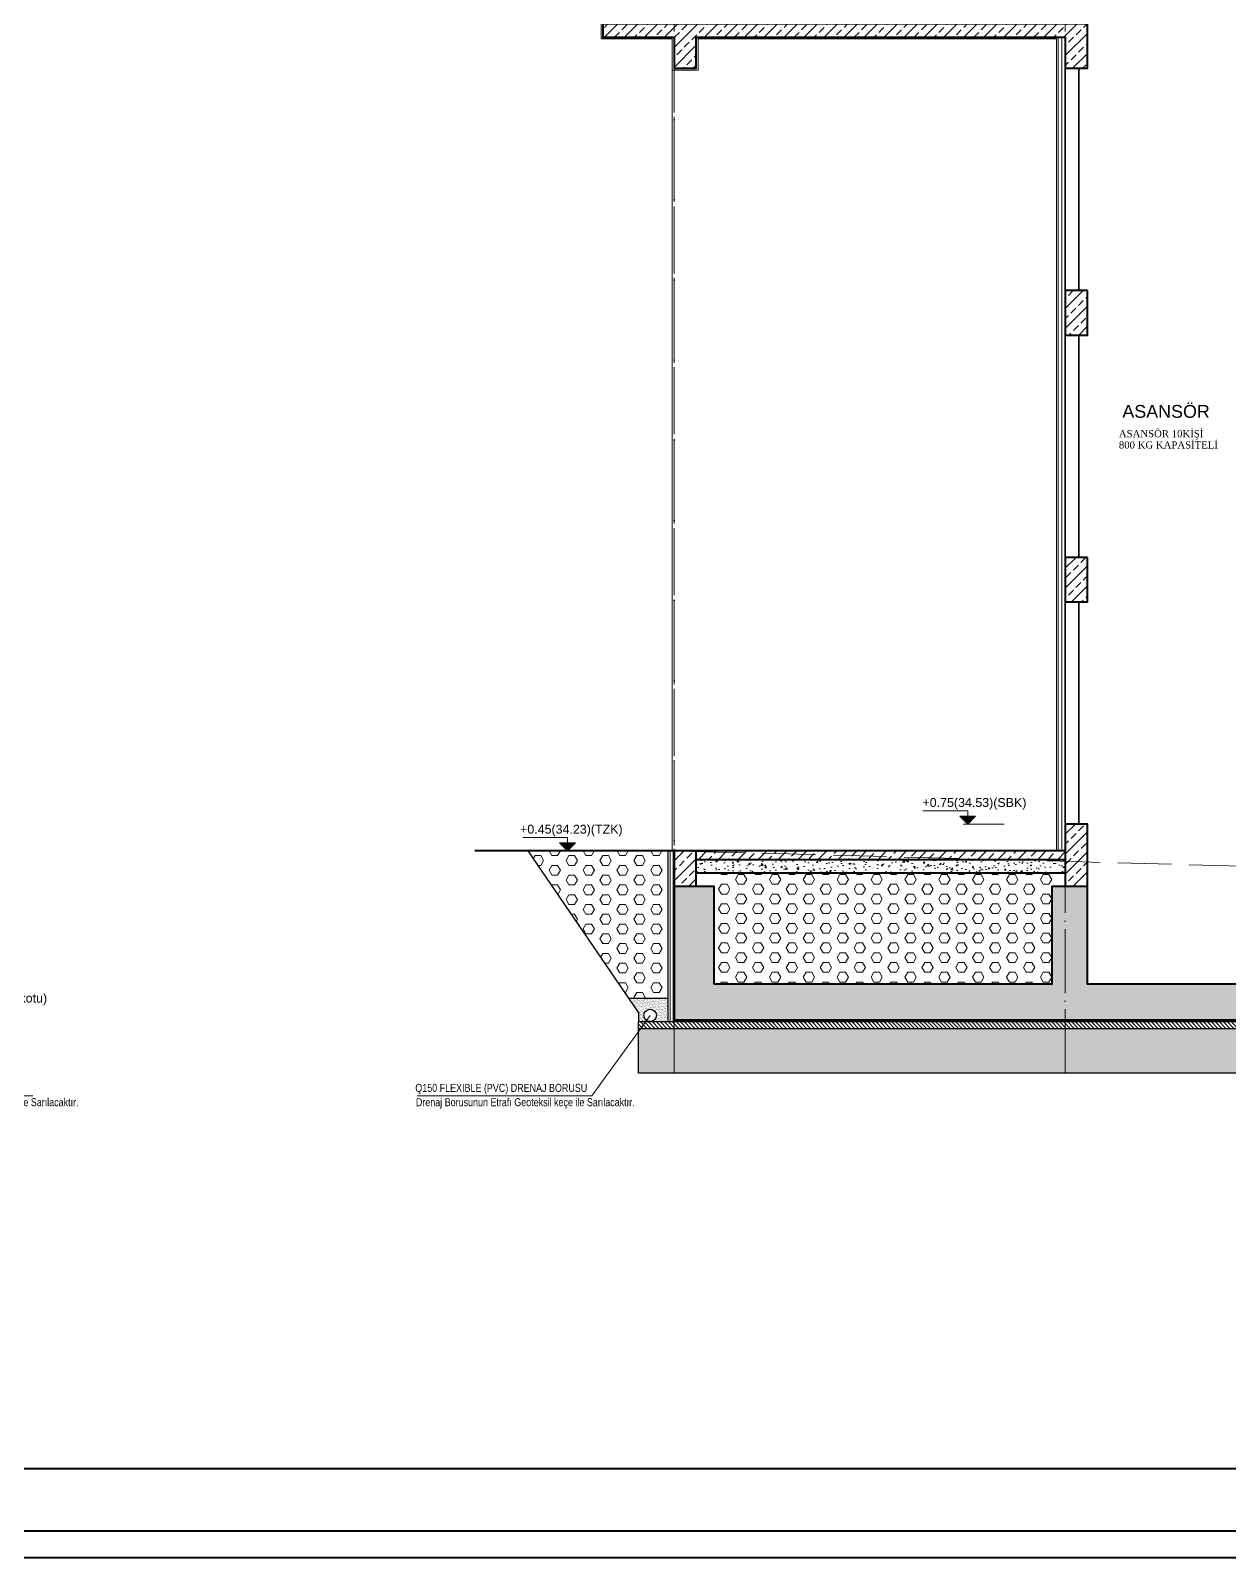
# Model space of a CAD drawing. Header units: millimetres. Extents: x 11587 to 81192, y -36083 to -25300.
# Drawn here: x 54468 to 55816, y -28300 to -26583 of the extents above; entities that cross this region are included whole.
import ezdxf

# ---------------------------------------------------------------- set-up
doc = ezdxf.new("R2010")
doc.units = ezdxf.units.MM
for name, pattern in [('AKS', [30, 24, -3, 0, -3]), ('IZDUSUM1', [20, 7.5, -5, 7.5, 0]), ('STRICHPUNKTX2', [2, 1, -0.5, 0, -0.5])]:
    doc.linetypes.add(name, pattern=pattern)
for name, color, linetype, lineweight in [('A-detay-yalıtım', 193, 'Continuous', 5), ('rtm-aks yeni', 7, 'AKS', 20), ('rtm-antet-02', 140, 'Continuous', 40), ('rtm-beton', 102, 'Continuous', 25), ('rtm-duv tugla', 22, 'Continuous', 35), ('rtm-izdusum-üst ince', 8, 'IZDUSUM1', 5), ('rtm-izdusum-üst kalın', 211, 'IZDUSUM1', 15), ('rtm-kesit katmanı-04', 33, 'Continuous', 25), ('rtm-kesit katmanı-05', 153, 'Continuous', 20), ('rtm-mhl-yazı-m2', 7, 'Continuous', 20), ('rtm-mhl-yazı-malzeme', 253, 'Continuous', 13), ('rtm-olcu-iç 01', 7, 'Continuous', 20), ('rtm-sembol kot yazı', 7, 'Continuous', 20), ('rtm-sembol malzeme cizgisi', 242, 'Continuous', 20), ('rtm-symbol lvl', 242, 'Continuous', 20), ('rtm-sıva', 252, 'Continuous', 15), ('rtm-tarama-betonarme', 51, 'Continuous', 15), ('rtm-tarama-cakil', 8, 'Continuous', 5), ('rtm-tas_betonarme', 50, 'Continuous', 40), ('rtm-ylt-sürme', 4, 'Continuous', 5)]:
    doc.layers.add(name, color=color, linetype=linetype, lineweight=lineweight)
doc.layers.add('Tarama', color=7, linetype='Continuous')
doc.styles.add('ARIAL', font='times.ttf')
doc.styles.add('KT-isocpeur', font='arial.ttf', dxfattribs={"height": 10})
doc.styles.get("Standard").update_dxf_attribs({"font": 'arial.ttf'})
doc.linetypes.add('BATTING', pattern='A,0.00254,-2.54,[134,ltypeshp.shx,S=2.54,R=0,X=-2.54,Y=0],-5.08,[134,ltypeshp.shx,S=2.54,R=180,X=2.54,Y=0],-2.54', length=10.16254)
pattern_1 = [(45, (0, -2946.852), (-11.22532, 11.22532), []), (45, (11.225, -2946.852), (-11.22532, 11.22532), [7.9375, -3.96875])]

msp = doc.modelspace()

# ---------------------------------------------------------------- hatches: boundary and pattern name
at = {"layer": 'rtm-olcu-iç 01'}
h = msp.add_hatch(dxfattribs=at)
h.set_pattern_fill('AR-CONC', color=256, scale=0.2, style=0)
h.set_pattern_definition([(50, (-421921.837, -4533345.17), (36.4369338, -3.1878171), [3.81, -41.91]), (355, (-421921.837, -4533345.17), (-7.0486843, 38.21136905), [3.048, -33.52811683]), (100.4514447, (-421918.8, -4533345.435), (29.38824942, 35.02355038), [3.23800176, -35.61804892]), (46.1842, (-421921.837, -4533335.01), (54.2158082, -8.4084656), [5.715, -62.865]), (96.6355576, (-421917.32, -4533335.71), (47.4808268, 49.4852249), [4.8570046, -53.4271216]), (351.1841512, (-421921.84, -4533335.01), (47.4808268, 49.4852249), [4.5719934, -50.2919464]), (21, (-421916.757, -4533337.55), (30.32287825, -20.45303964), [3.81, -41.91]), (326, (-421916.757, -4533337.55), (12.36040567, 36.83759322), [3.048, -33.528]), (71.451445, (-421914.23, -4533339.254), (42.68328386, 16.38455378), [3.23800176, -35.61798752]), (37.5, (-421921.837, -4533345.17), (0.61772065, 16.911007775), [0, -33.1216, 0, -34.036, 0, -33.655]), (7.5, (-421921.837, -4533345.17), (13.3639325, 20.036114964), [0, -19.4056, 0, -32.3596, 0, -12.827]), (327.5, (-421933.166, -4533345.17), (27.118119033, -1.1457488), [0, -12.7, 0, -39.624, 0, -52.578]), (317.5, (-421938.246, -4533345.17), (29.62583628, 5.08529821), [0, -16.51, 0, -26.3144, 0, -37.338])])
h.paths.add_polyline_path([(55151.79, -27755.03), (55151.79, -27705.03), (56721.79, -27705.03), (56721.8, -27755.03)])
at = {"layer": 'rtm-symbol lvl'}
for points in [[(55530.91, -27466.12), (55522, -27475.03), (55513.09, -27466.12)], [(55530.91, -27466.12), (55522, -27475.03), (55513.09, -27466.12)], [(55080.93, -27496.12), (55072.02, -27505.03), (55063.11, -27496.12)], [(55080.93, -27496.12), (55072.02, -27505.03), (55063.11, -27496.12)]]:
    msp.add_hatch(color=256, dxfattribs=at).paths.add_polyline_path(points)
at = {"layer": 'rtm-tarama-betonarme', "ltscale": 1.5}
h = msp.add_hatch(dxfattribs=at)
h.set_pattern_fill('ANSI33', color=256, scale=2.5, style=0)
h.set_pattern_definition(pattern_1)
h.paths.add_polyline_path([(55631.79, -26625.03), (55656.79, -26625.03), (55656.79, -26575.03), (55111.79, -26575.03), (55111.79, -26590.03), (55191.79, -26590.03), (55191.79, -26625.03), (55216.79, -26625.03), (55216.79, -26590.03), (55631.79, -26590.03)])
h = msp.add_hatch(dxfattribs=at)
h.set_pattern_fill('ANSI33', color=256, scale=2.5, style=0)
h.set_pattern_definition([(45, (46427.617, 17355.601), (-11.22532, 11.22532), []), (45, (46438.842, 17355.601), (-11.22532, 11.22532), [7.9375, -3.96875])])
h.paths.add_polyline_path([(55656.79, -26875.03), (55631.79, -26875.03), (55631.79, -26925.03), (55656.79, -26925.03)])
h.paths.add_polyline_path([(55656.79, -27175.03), (55631.79, -27175.03), (55631.79, -27225.03), (55656.79, -27225.03)])
h = msp.add_hatch(dxfattribs=at)
h.set_pattern_fill('ANSI33', color=256, scale=2.5, style=0)
h.set_pattern_definition(pattern_1)
h.paths.add_polyline_path([(56081.79, -27475.03), (56106.79, -27475.03), (56106.79, -27545.03), (56081.79, -27545.03)])
h.paths.add_polyline_path([(55846.79, -27475.03), (55871.79, -27475.03), (55871.79, -27545.03), (55846.79, -27545.03)])
h.paths.add_polyline_path([(55631.79, -27475.03), (55656.79, -27475.03), (55656.79, -27545.03), (55631.79, -27545.03)])
h = msp.add_hatch(dxfattribs=at)
h.set_pattern_fill('ANSI33', color=256, scale=2.5, style=0)
h.paths.add_polyline_path([(55191.79, -27545.03), (55216.79, -27545.03), (55216.79, -27505.7), (55191.79, -27505.03), (55191.79, -27505.03)])
h = msp.add_hatch(dxfattribs=at)
h.set_pattern_fill('ANSI33', color=256, scale=2.5, style=0)
h.set_pattern_definition([(45, (0, -2876.852), (-11.22532, 11.22532), []), (45, (11.225, -2876.852), (-11.22532, 11.22532), [7.9375, -3.96875])])
h.paths.add_polyline_path([(55216.79, -27505.03), (55631.79, -27505.03), (55631.79, -27515.03), (55216.79, -27515.03)])
h = msp.add_hatch(dxfattribs=at)
h.set_pattern_fill('ANSI33', color=256, scale=2.5, style=0)
h.set_pattern_definition([(45, (0, -2916.852), (-11.22532, 11.22532), []), (45, (11.225, -2916.852), (-11.22532, 11.22532), [7.9375, -3.96875])])
h.paths.add_polyline_path([(56121.79, -27655.03), (56121.79, -27545.03), (56081.79, -27545.03), (56081.79, -27655.03), (55886.79, -27655.03), (55886.79, -27545.03), (55846.79, -27545.03), (55846.79, -27655.03), (55656.79, -27655.03), (55656.79, -27545.03), (55616.79, -27545.03), (55616.79, -27655.03), (55236.79, -27655.03), (55236.79, -27545.03), (55191.79, -27545.03), (55191.79, -27695.03), (56681.79, -27695.03), (56681.79, -27575.03), (56641.79, -27575.03), (56641.79, -27655.03), (56461.79, -27655.03), (56461.79, -27575.03), (56421.79, -27575.03), (56421.79, -27655.03)])
at = {"layer": 'rtm-tarama-cakil'}
h = msp.add_hatch(dxfattribs=at)
h.set_pattern_fill('HEX', color=256, scale=2, style=0)
h.set_pattern_definition([(0, (0, 30), (0, 10.9985226), [6.35, -12.7]), (120, (0, 30), (-9.525, -5.4992613), [6.35, -12.7]), (60, (6.35, 30), (-9.525, 5.4992613), [6.35, -12.7])])
h.paths.add_polyline_path([(55027.35, -27505.03), (55185.09, -27505.03), (55185.09, -27671.03), (55140.85, -27671.03)])
h = msp.add_hatch(dxfattribs=at)
h.set_pattern_fill('AR-CONC', color=256, scale=0.1, style=0)
h.set_pattern_definition([(50, (76057.117, 5380.12), (18.218467, -1.5939086), [1.905, -20.955]), (355, (76057.117, 5380.12), (-3.524342, 19.1056845), [1.524, -16.764058]), (100.451445, (76058.635, 5379.986), (14.694125, 17.511775), [1.619001, -17.8090245]), (46.1842, (76057.117, 5385.2), (27.107904, -4.204233), [2.8575, -31.4325]), (96.63556, (76059.376, 5384.85), (23.740413, 24.742612), [2.428502, -26.71356]), (351.18415, (76057.117, 5385.2), (23.740413, 24.742612), [2.285997, -25.145973]), (21, (76059.657, 5383.93), (15.161439, -10.22652), [1.905, -20.955]), (326, (76059.657, 5383.93), (6.180203, 18.418797), [1.524, -16.764]), (71.451445, (76060.92, 5383.077), (21.341642, 8.192277), [1.619001, -17.808994]), (37.5, (76057.117, 5380.119), (0.3088603, 8.4555039), [0, -16.5608, 0, -17.018, 0, -16.8275]), (7.5, (76057.117, 5380.119), (6.6819663, 10.0180575), [0, -9.7028, 0, -16.1798, 0, -6.4135]), (327.5, (76051.453, 5380.119), (13.5590595, -0.5728744), [0, -6.35, 0, -19.812, 0, -26.289]), (317.5, (76048.913, 5380.119), (14.812918, 2.542649), [0, -8.255, 0, -13.1572, 0, -18.669])])
h.paths.add_polyline_path([(55216.79, -27515.03), (55631.79, -27515.03), (55631.79, -27530.03), (55216.79, -27530.03)])
h = msp.add_hatch(dxfattribs=at)
h.set_pattern_fill('HEX', color=256, scale=2, style=0)
h.set_pattern_definition([(0, (0, -2916.852), (0, 10.9985226), [6.35, -12.7]), (120, (0, -2916.852), (-9.525, -5.4992613), [6.35, -12.7]), (60, (6.35, -2916.852), (-9.525, 5.4992613), [6.35, -12.7])])
h.paths.add_polyline_path([(55236.79, -27530.03), (55236.79, -27655.03), (55616.79, -27655.03), (55616.79, -27530.03)])
h = msp.add_hatch(dxfattribs=at)
h.set_pattern_fill('AR-SAND', color=256, scale=0.05, style=0)
h.set_pattern_definition([(37.5, (3404.7197, -9906.6142), (-0.080001565, 2.44706619), [0, -1.9304, 0, -2.159, 0, -2.06375]), (7.5, (3404.7197, -9906.6142), (2.24761642, 3.5841255), [0, -1.0414, 0, -1.7399, 0, -0.66675]), (327.5, (3403.1576, -9906.6142), (3.95496185, 0.00718592), [0, -0.635, 0, -2.286, 0, -2.9845]), (317.5, (3403.1576, -9906.6142), (3.81778226, 1.11464662), [0, -0.3175, 0, -1.4986, 0, -1.7145])])
edge = h.paths.add_edge_path()
edge.add_line((55185.09, -27671.03), (55140.85, -27671.03))
edge.add_line((55140.85, -27671.03), (55151.79, -27687.03))
edge.add_line((55151.79, -27687.03), (55151.79, -27697.04))
edge.add_line((55151.79, -27697.04), (55164.89, -27697.03))
edge.add_arc((55164.89, -27690.03), 7, 180, 270, ccw=False)
edge.add_arc((55164.89, -27690.03), 7, 0, 180, ccw=False)
edge.add_arc((55164.89, -27690.03), 7, -90, 0, ccw=False)
edge.add_line((55164.89, -27697.03), (55185.09, -27697.03))
edge.add_line((55185.09, -27697.03), (55185.09, -27671.03))
at = {"layer": 'Tarama'}
h = msp.add_hatch(dxfattribs=at)
h.set_pattern_fill('ANSI31', color=256, angle=90, style=0)
h.set_pattern_definition([(135, (-497978.9543, -4541602.1407), (-2.2450640303, -2.2450640303), [])])
h.paths.add_polyline_path([(55151.79, -27705.03), (55151.79, -27697.03), (56721.79, -27697.03), (56721.79, -27705.03)])

# ---------------------------------------------------------------- linework, layer by layer
at = {"layer": 'A-detay-yalıtım', "linetype": 'BATTING', "ltscale": 0.35}
msp.add_lwpolyline([(55627.79, -27505.03), (55627.79, -26590.03)], dxfattribs=at)
at = {"layer": 'A-detay-yalıtım', "linetype": 'BATTING', "ltscale": 0.2}
msp.add_lwpolyline([(55187.59, -27697.03), (55187.59, -27505.03)], dxfattribs=at)
at = {"layer": 'rtm-aks yeni', "ltscale": 3}
for p, q in [((55191.79, -27755.03), (55191.79, -25993.03)), ((55631.79, -27755.03), (55631.79, -25993.03))]:
    msp.add_line(p, q, dxfattribs=at)
at = {"layer": 'rtm-antet-02'}
for points in [[(48726.59, -25299.55), (48726.59, -28299.55), (57226.59, -28299.55), (57226.59, -25299.55), (48726.59, -25299.55)], [(48756.59, -28199.55), (57196.59, -28199.55)]]:
    msp.add_lwpolyline(points, dxfattribs=at)
msp.add_lwpolyline([(48756.59, -25329.55), (48756.59, -28269.55), (57196.59, -28269.55), (57196.59, -25329.55)], close=True, dxfattribs=at)
at = {"layer": 'rtm-beton'}
msp.add_line((55151.79, -27697.03), (56721.79, -27697.03), dxfattribs=at)
for points in [[(56721.79, -27697.03), (56721.8, -27755.03), (55151.79, -27755.03), (55151.79, -27697.03)], [(56721.79, -27705.03), (55151.79, -27705.03)]]:
    msp.add_lwpolyline(points, dxfattribs=at)
at = {"layer": 'rtm-duv tugla'}
for points in [[(55631.79, -26625.03), (55631.79, -26875.03)], [(55646.79, -26625.03), (55646.79, -26875.03)], [(55631.79, -26925.03), (55631.79, -27175.03)], [(55646.79, -26925.03), (55646.79, -27175.03)], [(55631.79, -27225.03), (55631.79, -27475.03)], [(55646.79, -27225.03), (55646.79, -27475.03)]]:
    msp.add_lwpolyline(points, dxfattribs=at)
at = {"layer": 'rtm-izdusum-üst ince'}
msp.add_lwpolyline([(55191.79, -26627.03), (55191.79, -27545.03)], dxfattribs=at)
at = {"layer": 'rtm-izdusum-üst kalın', "ltscale": 4}
msp.add_lwpolyline([(56681.79, -27545.03), (55191.79, -27505.03), (54967.8, -27505.03)], dxfattribs=at)
at = {"layer": 'rtm-kesit katmanı-04'}
for points in [[(55027.35, -27505.03), (55151.79, -27687.03), (55151.79, -27697.03)], [(55185.09, -27697.03), (55185.09, -27505.03)], [(55185.09, -27671.03), (55140.85, -27671.03)]]:
    msp.add_lwpolyline(points, dxfattribs=at)
msp.add_circle((55164.89, -27690.03), 7, dxfattribs=at)
at = {"layer": 'rtm-kesit katmanı-05'}
msp.add_lwpolyline([(55189.79, -26627.03), (55189.79, -27505.03)], dxfattribs=at)
at = {"layer": 'rtm-sembol malzeme cizgisi'}
for points in [[(54238.5, -27691.8), (54274.26, -27780.35), (54470.51, -27780.35)], [(55164.89, -27690.03), (55099.13, -27780.36), (54902.88, -27780.36)]]:
    msp.add_lwpolyline(points, dxfattribs=at)
at = {"layer": 'rtm-symbol lvl'}
for p, q in [((55563.16, -27475.03), (55517, -27475.03)), ((55113.19, -27505.03), (55067.03, -27505.03))]:
    msp.add_line(p, q, dxfattribs=at)
for points in [[(55471.6, -27459.91), (55522, -27459.91), (55522, -27475.03)], [(55021.62, -27489.91), (55072.02, -27489.91), (55072.02, -27505.03)]]:
    msp.add_lwpolyline(points, dxfattribs=at)
for points in [[(55530.91, -27466.12), (55522, -27475.03), (55513.09, -27466.12)], [(55530.91, -27466.12), (55522, -27475.03), (55513.09, -27466.12)], [(55080.93, -27496.12), (55072.02, -27505.03), (55063.11, -27496.12)], [(55080.93, -27496.12), (55072.02, -27505.03), (55063.11, -27496.12)]]:
    msp.add_lwpolyline(points, close=True, dxfattribs=at)
at = {"layer": 'rtm-sıva'}
for points in [[(55621.79, -26592.03), (55218.79, -26592.03), (55218.79, -26627.03), (55189.79, -26627.03), (55189.79, -26592.03), (55109.79, -26592.03), (55109.79, -26515.03)], [(55621.79, -27505.03), (55621.79, -26592.03)], [(55623.79, -27505.03), (55623.79, -26590.03)]]:
    msp.add_lwpolyline(points, dxfattribs=at)
at = {"layer": 'rtm-tas_betonarme'}
for points in [[(55656.79, -26575.03), (55111.79, -26575.03), (55111.79, -26590.03), (55191.79, -26590.03), (55191.79, -26625.03), (55216.79, -26625.03), (55216.79, -26590.03), (55631.79, -26590.03), (55631.79, -26625.03), (55656.79, -26625.03)], [(55656.79, -26875.03), (55631.79, -26875.03), (55631.79, -26925.03), (55656.79, -26925.03)], [(55656.79, -27175.03), (55631.79, -27175.03), (55631.79, -27225.03), (55656.79, -27225.03)]]:
    msp.add_lwpolyline(points, close=True, dxfattribs=at)
for points in [[(55656.79, -27545.03), (55656.79, -27475.03), (55631.79, -27475.03), (55631.79, -27545.03)], [(55191.79, -27505.03), (54967.8, -27505.03)], [(55216.79, -27545.03), (55216.79, -27505.03), (55191.79, -27505.03), (55191.79, -27545.03)], [(55631.79, -27505.03), (55216.79, -27505.03)], [(55631.79, -27515.03), (55216.79, -27515.03)], [(55631.79, -27530.03), (55216.79, -27530.03)], [(55236.79, -27655.03), (55236.79, -27545.03), (55191.79, -27545.03), (55191.79, -27695.03), (56681.79, -27695.03)], [(55846.79, -27655.03), (55656.79, -27655.03), (55656.79, -27545.03), (55616.79, -27545.03), (55616.79, -27655.03), (55236.79, -27655.03)]]:
    msp.add_lwpolyline(points, dxfattribs=at)
at = {"layer": 'rtm-ylt-sürme', "linetype": 'STRICHPUNKTX2', "ltscale": 10, "const_width": 0.865}
msp.add_lwpolyline([(55190.79, -27505.03), (55190.79, -27697.03)], dxfattribs=at)

# ---------------------------------------------------------------- texts
at = {"layer": 'rtm-mhl-yazı-m2', "style": 'ARIAL'}
for s, p in [('ASANSÖR 10KİŞİ', (55691.99, -27039.85)), ('800 KG KAPASİTELİ ', (55691.99, -27052.53))]:
    msp.add_text(s, height=8, dxfattribs=at).set_placement(p)
at = {"layer": 'rtm-mhl-yazı-malzeme', "style": 'KT-isocpeur'}
msp.add_text('ASANSÖR', height=14.4, rotation=0, dxfattribs=at).set_placement((55695.93, -27017.99))
at = {"layer": 'rtm-mhl-yazı-malzeme', "width": 0.8}
for s, p in [('Q150 FLEXIBLE (PVC) DRENAJ BORUSU ', (54900.79, -27776.01)), ('Drenaj Borusunun Etrafı Geoteksil keçe ile Sarılacaktır.', (54276.11, -27792.09)), ('Drenaj Borusunun Etrafı Geoteksil keçe ile Sarılacaktır.', (54901.43, -27792.1))]:
    msp.add_text(s, height=9, dxfattribs=at).set_placement(p)
at = {"layer": 'rtm-sembol kot yazı', "style": 'KT-isocpeur'}
for s, p in [('+0.75(34.53)(SBK)', (55471.17, -27455.6, -240.41)), ('+0.45(34.23)(TZK)', (55018.62, -27485.6, -240.41)), ('-1.45(32.33)(temel alt kotu)', (54318.24, -27675.6, -240.41))]:
    msp.add_text(s, height=10, dxfattribs=at).set_placement(p)

doc.saveas('drawing.dxf')
